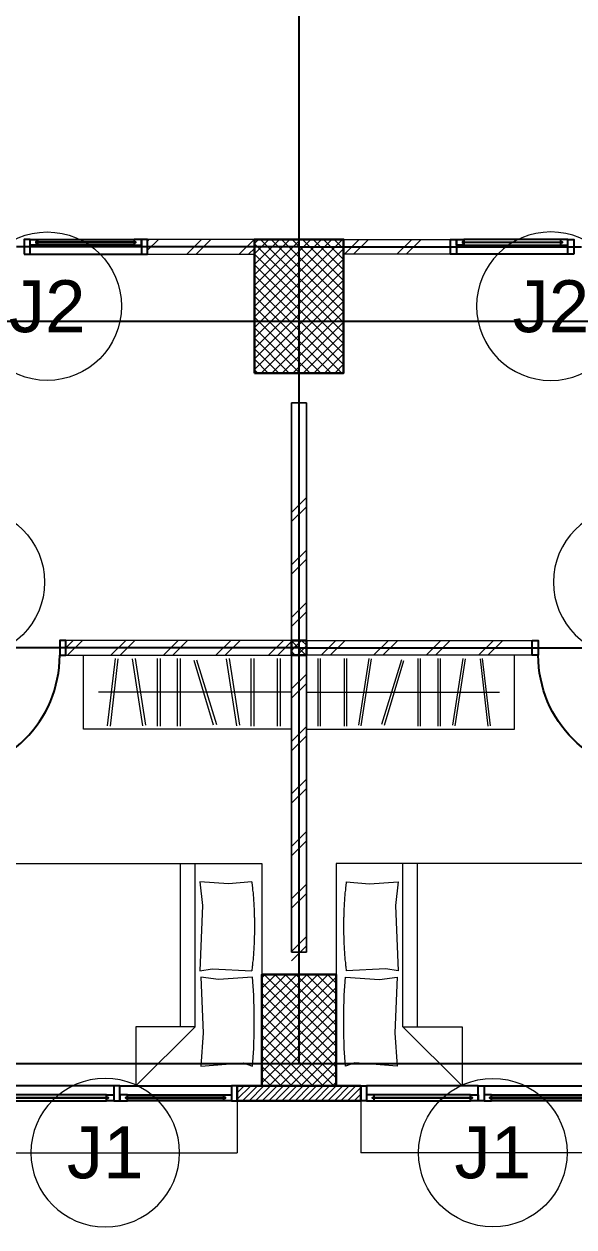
# Model space of a CAD drawing. Header units: millimetres. Extents: x -108 to 357, y -17 to 192.
# Drawn here: x 31.9 to 35.6, y 88.86 to 96.96 of the extents above; entities that cross this region are included whole.
import ezdxf
from ezdxf.enums import TextEntityAlignment as Align

# ---------------------------------------------------------------- set-up
doc = ezdxf.new("R2010")
doc.units = ezdxf.units.MM
for name, color, linetype, lineweight in [('ars', 11, 'Continuous', 0), ('ars @ 1', 11, 'Continuous', 0), ('KACA', 151, 'Continuous', 5), ('KOL', 1, 'Continuous', 30), ('KOLOM', 4, 'Continuous', 9), ('lan', 7, 'Continuous', 15), ('NOT', 7, 'Continuous', 20), ('tem', 5, 'Continuous', 20)]:
    doc.layers.add(name, color=color, linetype=linetype, lineweight=lineweight)
doc.layers.add('as', color=1, linetype='Continuous', plot=False)
doc.layers.add('Kusen', color=30, linetype='Continuous')
doc.styles.add('S', font='simplex', dxfattribs={"width": 0.75})
doc.styles.get("Standard").update_dxf_attribs({"font": 'arial.ttf'})
pattern_1 = [(45, (1560.53095, -401.8532), (-0.176776695, 0.176776695), []), (45, (1560.59345, -401.8532), (-0.176776695, 0.176776695), [])]
pattern_2 = [(45, (1561.08095, -404.5532), (-0.176776695, 0.176776695), []), (45, (1561.14345, -404.5532), (-0.176776695, 0.176776695), [])]

# ---------------------------------------------------------------- blocks, each defined once
blk = doc.blocks.new('T. J1')
at = {"layer": 'Kusen'}
for p, q in [((-0.7188, 0.1), (-0.0688, 0.1)), ((0.7212, 0.1), (0.0712, 0.1)), ((-0.0188, 0), (-0.7688, 0)), ((-0.0688, 0.06), (-0.7188, 0.06)), ((0.0212, 0), (0.7712, 0)), ((0.0712, 0.06), (0.7212, 0.06))]:
    blk.add_line(p, q, dxfattribs=at)
for points in [[(-0.8088, 0), (-0.7688, 0), (-0.7688, 0.1), (-0.8088, 0.1)], [(-0.0188, 0), (0.0212, 0), (0.0212, 0.1), (-0.0188, 0.1)], [(0.8112, 0), (0.7712, 0), (0.7712, 0.1), (0.8112, 0.1)]]:
    blk.add_lwpolyline(points, close=True, dxfattribs=at)
for points in [[(-0.7188, 0.0775), (-0.7188, 0.06), (-0.7688, 0.06), (-0.7688, 0.1), (-0.7188, 0.1), (-0.7188, 0.0825), (-0.7288, 0.0825), (-0.7288, 0.0775), (-0.7188, 0.0775)], [(-0.0688, 0.0775), (-0.0688, 0.06), (-0.0188, 0.06), (-0.0188, 0.1), (-0.0688, 0.1), (-0.0688, 0.0825), (-0.0588, 0.0825), (-0.0588, 0.0775), (-0.0688, 0.0775)], [(0.0712, 0.0775), (0.0712, 0.06), (0.0212, 0.06), (0.0212, 0.1), (0.0712, 0.1), (0.0712, 0.0825), (0.0612, 0.0825), (0.0612, 0.0775), (0.0712, 0.0775)], [(0.7212, 0.0775), (0.7212, 0.06), (0.7712, 0.06), (0.7712, 0.1), (0.7212, 0.1), (0.7212, 0.0825), (0.7312, 0.0825), (0.7312, 0.0775), (0.7212, 0.0775)]]:
    blk.add_lwpolyline(points, dxfattribs=at)
at = {"layer": 'Kusen', "color": 141}
for points in [[(-0.7288, 0.0775), (-0.0588, 0.0775), (-0.0588, 0.0825), (-0.7288, 0.0825)], [(0.7312, 0.0775), (0.0612, 0.0775), (0.0612, 0.0825), (0.7312, 0.0825)]]:
    blk.add_lwpolyline(points, close=True, dxfattribs=at)
blk = doc.blocks.new('P.80')
at = {"layer": 'Kusen'}
for points in [[(-69.8094, -74.8368), (-69.7694, -74.8368), (-69.7694, -74.0368), (-69.8094, -74.0368)], [(-70.6094, -74.9368), (-70.5694, -74.9368), (-70.5694, -74.8368), (-70.6094, -74.8368)], [(-69.7694, -74.9368), (-69.7294, -74.9368), (-69.7294, -74.8368), (-69.7694, -74.8368)]]:
    blk.add_lwpolyline(points, close=True, dxfattribs=at)
blk.add_arc((-69.7694, -74.8368), 0.8, 90, 180, dxfattribs=at)
blk = doc.blocks.new('BED1')
at = {"color": 0, "linetype": 'Continuous'}
for points in [[(1.9976, 0), (1.9976, 1.4976), (0, 1.4976), (0, 0), (1.9976, 0)], [(1.5484, 1.0993), (1.1489, 1.0993), (1.1489, 1.4976), (1.5484, 1.0993)], [(1.9346, 1.3656), (1.9443, 1.2458), (1.9467, 1.1259), (1.9467, 1.0061), (1.9443, 0.8862), (1.9346, 0.7663), (1.707, 0.7809), (1.586, 0.7663), (1.6017, 1.1404), (1.586, 1.3656), (1.8717, 1.3426), (1.9346, 1.3656)], [(1.4492, 1.0993), (1.4492, 0)], [(1.5484, 1.0993), (1.5484, 0)], [(1.9298, 0.1235), (1.7724, 0.138), (1.5799, 0.1235), (1.5981, 0.2833), (1.5799, 0.7228), (1.6634, 0.7094), (1.9298, 0.7228)], [(1.9298, 0.1235), (1.931, 0.1332), (1.9322, 0.1429), (1.9334, 0.1513), (1.9346, 0.161), (1.9346, 0.1707), (1.9358, 0.1804), (1.937, 0.1889), (1.9383, 0.1985), (1.9383, 0.2082), (1.9395, 0.2179), (1.9407, 0.2264), (1.9407, 0.2361), (1.9419, 0.2458), (1.9419, 0.2542), (1.9431, 0.2639), (1.9431, 0.2736), (1.9443, 0.2833), (1.9443, 0.2918), (1.9455, 0.3015), (1.9455, 0.3111), (1.9455, 0.3208), (1.9467, 0.3293), (1.9467, 0.339), (1.9467, 0.3487), (1.9467, 0.3584), (1.9479, 0.3668), (1.9479, 0.3765), (1.9479, 0.3862), (1.9479, 0.3959), (1.9479, 0.4044), (1.9479, 0.414), (1.9479, 0.4237), (1.9479, 0.4334), (1.9479, 0.4419), (1.9479, 0.4516), (1.9479, 0.4613), (1.9479, 0.4709), (1.9479, 0.4794), (1.9467, 0.4891), (1.9467, 0.4988), (1.9467, 0.5085), (1.9467, 0.5169), (1.9455, 0.5266), (1.9455, 0.5363), (1.9455, 0.546), (1.9443, 0.5545), (1.9443, 0.5642), (1.9431, 0.5738), (1.9431, 0.5835), (1.9419, 0.592), (1.9419, 0.6017), (1.9407, 0.6114), (1.9407, 0.6199), (1.9395, 0.6295), (1.9383, 0.6392), (1.9383, 0.6489), (1.937, 0.6574), (1.9358, 0.6671), (1.9346, 0.6768), (1.9346, 0.6864), (1.9334, 0.6949), (1.9322, 0.7046), (1.931, 0.7143), (1.9298, 0.7228)]]:
    blk.add_lwpolyline(points, dxfattribs=at)
blk = doc.blocks.new('LEMARI1')
for points in [[(0.6998, 0.4988), (-0.6998, 0.4988)], [(-0.6998, 0), (0.6998, 0), (0.6998, 0.4988), (-0.6998, 0.4988), (-0.6998, 0)], [(-0.5387, 0.4758), (-0.4855, 0.023)], [(-0.4685, 0.0254), (-0.5206, 0.477)], [(-0.3002, 0.4746), (-0.3705, 0.0242)], [(-0.3523, 0.0218), (-0.2821, 0.4709)], [(-0.2034, 0.477), (-0.2034, 0.0218)], [(-0.1852, 0.0218), (-0.1852, 0.477)], [(-0.0678, 0.477), (-0.0678, 0.0218)], [(-0.0496, 0.0218), (-0.0496, 0.477)], [(0.1755, 0.4722), (0.0436, 0.0363)], [(0.0605, 0.0315), (0.1937, 0.4673)], [(0.3317, 0.4746), (0.2627, 0.0242)], [(0.2797, 0.0218), (0.3499, 0.4709)], [(0.4286, 0.477), (0.4286, 0.0218)], [(0.4467, 0.0218), (0.4467, 0.477)], [(0.6053, 0.477), (0.6053, 0.0218)], [(0.6235, 0.0218), (0.6235, 0.477)], [(0.6998, 0.2494), (-0.5993, 0.2494)]]:
    blk.add_lwpolyline(points)
blk = doc.blocks.new('T. J2')
at = {"layer": 'KACA', "color": 141}
blk.add_lwpolyline([(-0.3792, 0.0775), (0.2908, 0.0775), (0.2908, 0.0825), (-0.3792, 0.0825)], close=True, dxfattribs=at)
at = {"layer": 'Kusen'}
for p, q in [((-0.3692, 0.1), (0.2808, 0.1)), ((-0.4192, 0), (0.3308, 0)), ((0.2808, 0.06), (-0.3692, 0.06))]:
    blk.add_line(p, q, dxfattribs=at)
for points in [[(-0.4592, 0), (-0.4192, 0), (-0.4192, 0.1), (-0.4592, 0.1)], [(0.3308, 0), (0.3708, 0), (0.3708, 0.1), (0.3308, 0.1)]]:
    blk.add_lwpolyline(points, close=True, dxfattribs=at)
for points in [[(-0.3692, 0.0775), (-0.3692, 0.06), (-0.4192, 0.06), (-0.4192, 0.1), (-0.3692, 0.1), (-0.3692, 0.0825), (-0.3792, 0.0825), (-0.3792, 0.0775), (-0.3692, 0.0775)], [(0.2808, 0.0775), (0.2808, 0.06), (0.3308, 0.06), (0.3308, 0.1), (0.2808, 0.1), (0.2808, 0.0825), (0.2908, 0.0825), (0.2908, 0.0775), (0.2808, 0.0775)]]:
    blk.add_lwpolyline(points, dxfattribs=at)
blk = doc.blocks.new('K 10.10')
at = {"layer": 'ars'}
h = blk.add_hatch(dxfattribs=at)
h.set_pattern_fill('_USER', color=256, scale=0.05, angle=45, double=1, pattern_type=0)
h.set_pattern_definition([(45, (0, 0), (-0.035355339, 0.035355339), []), (135, (0, 0), (-0.035355339, -0.035355339), [])])
h.paths.add_polyline_path([(1560.5383, 1380.4069), (1560.6383, 1380.4069), (1560.6383, 1380.5069), (1560.5383, 1380.5069)])
at = {"layer": 'KOL'}
blk.add_lwpolyline([(1560.5383, 1380.4069), (1560.6383, 1380.4069), (1560.6383, 1380.5069), (1560.5383, 1380.5069)], close=True, dxfattribs=at)
blk = doc.blocks.new('typikal-1')
at = {"layer": 'as'}
for p, q in [((0, 2.2), (6.2, 2.2)), ((0, -0.5), (1.9, -0.5))]:
    blk.add_line(p, q, dxfattribs=at)
at = {"layer": 'tem'}
for points in [[(0.05, 2.25), (-0.05, 2.25), (-0.05, 4.25), (0.05, 4.25)], [(1.57, 2.25), (0.05, 2.25), (0.05, 2.15), (1.57, 2.15)], [(-0.05, 2.15), (0.05, 2.15), (0.05, 0.55), (-0.05, 0.55)], [(0.05, 2.15), (-0.05, 2.15), (-0.05, 0.55), (0.05, 0.55)], [(1.02, -0.45), (0.3, -0.45), (0.3, -0.55), (1.02, -0.55)]]:
    blk.add_lwpolyline(points, close=True, dxfattribs=at)
at = {"layer": 'ars', "xscale": -1}
for name, p in [('BED1', (2.2476, 3.6524)), ('LEMARI1', (0.7498, 2.25))]:
    blk.add_blockref(name, p, dxfattribs=at)
at = {"layer": 'KOLOM', "extrusion": (0, 0, -1), "xscale": -1, "zscale": -1, "rotation": 180}
blk.add_blockref('K 10.10', (-1560.5883, 1382.6569), dxfattribs=at)
at = {"layer": 'KOLOM', "extrusion": (0, 0, -1), "zscale": -1, "rotation": 180}
blk.add_blockref('K 10.10', (1560.5883, 1382.6569), dxfattribs=at)
at = {"layer": 'Kusen'}
for name, p in [('T. J1', (1.2238, 5.15)), ('P.80', (72.1794, 77.0868))]:
    blk.add_blockref(name, p, dxfattribs=at)
at = {"layer": 'Kusen', "rotation": 180}
blk.add_blockref('T. J2', (1.3908, -0.45), dxfattribs=at)
blk = doc.blocks.new("k3'")
at = {"layer": 'ars'}
h = blk.add_hatch(dxfattribs=at)
h.set_pattern_fill('_USER', color=256, scale=0.05, angle=45, double=1, pattern_type=0)
h.set_pattern_definition([(45, (0, -4.975), (-0.03535534, 0.03535534), []), (135, (0, -4.975), (-0.03535534, -0.03535534), [])])
h.paths.add_polyline_path([(-0.25, -0.375), (0.25, -0.375), (0.25, 0.375), (-0.25, 0.375)])
at = {"layer": 'KOL'}
blk.add_lwpolyline([(-0.25, -0.375), (0.25, -0.375), (0.25, 0.375), (-0.25, 0.375)], close=True, dxfattribs=at)
blk = doc.blocks.new("k1'")
at = {"layer": 'ars'}
h = blk.add_hatch(dxfattribs=at)
h.set_pattern_fill('_USER', color=256, scale=0.05, angle=45, double=1, pattern_type=0)
h.set_pattern_definition([(45, (0, -5), (-0.03535534, 0.03535534), []), (135, (0, -5), (-0.03535534, -0.03535534), [])])
h.paths.add_polyline_path([(-0.3, -0.45), (0.3, -0.45), (0.3, 0.45), (-0.3, 0.45)])
at = {"layer": 'KOL'}
blk.add_lwpolyline([(-0.3, -0.45), (0.3, -0.45), (0.3, 0.45), (-0.3, 0.45)], close=True, dxfattribs=at)
blk = doc.blocks.new('A-4')
at = {"layer": 'ars'}
h = blk.add_hatch(dxfattribs=at)
h.set_pattern_fill('TEMBOK', color=256, scale=0.25)
h.set_pattern_definition([(45, (-12.4, 0.55), (-0.1767767, 0.1767767), []), (45, (-12.3375, 0.55), (-0.1767767, 0.1767767), [])])
h.paths.add_polyline_path([(-0.05, 4.2), (0.05, 4.2), (0.05, 3.1), (-0.05, 3.1)])
h = blk.add_hatch(dxfattribs=at)
h.set_pattern_fill('TEMBOK', color=256, scale=0.25)
h.set_pattern_definition([(45, (-12.4, -1.7), (-0.1767767, 0.1767767), []), (45, (-12.3375, -1.7), (-0.1767767, 0.1767767), [])])
h.paths.add_polyline_path([(-0.05, 3), (0.05, 3), (0.05, 0.85), (-0.05, 0.85)])
h = blk.add_hatch(dxfattribs=at)
h.set_pattern_fill('ANSI31', color=256, scale=0.25, angle=180, style=0)
h.set_pattern_definition([(225, (-498.078732, 382.704584), (0.0220970869, -0.0220970869), [])])
h.paths.add_polyline_path([(0.415, 0.1), (-0.415, 0.1), (-0.415, 0), (0.415, 0)])
at = {"layer": 'ars @ 1'}
h = blk.add_hatch(dxfattribs=at)
h.set_pattern_fill('TEMBOK', color=256, scale=0.25)
h.set_pattern_definition(pattern_1)
h.paths.add_polyline_path([(-0.3, 5.8), (-0.3, 5.7), (-1.02, 5.7), (-1.02, 5.8)])
h = blk.add_hatch(dxfattribs=at)
h.set_pattern_fill('TEMBOK', color=256, scale=0.25)
h.set_pattern_definition(pattern_1)
h.paths.add_polyline_path([(0.3, 5.8), (0.3, 5.7), (1.02, 5.7), (1.02, 5.8)])
h = blk.add_hatch(dxfattribs=at)
h.set_pattern_fill('TEMBOK', color=256, scale=0.25)
h.set_pattern_definition(pattern_2)
h.paths.add_polyline_path([(-0.05, 3.1), (-0.05, 3), (-1.57, 3), (-1.57, 3.1)])
h = blk.add_hatch(dxfattribs=at)
h.set_pattern_fill('TEMBOK', color=256, scale=0.25)
h.set_pattern_definition(pattern_2)
h.paths.add_polyline_path([(0.05, 3.1), (0.05, 3), (1.57, 3), (1.57, 3.1)])
at = {"layer": 'as'}
for p, q in [((0, 0.25), (0, 13.35)), ((-37.2, 5.25), (37.2, 5.25)), ((-37.2, 0.25), (37.2, 0.25))]:
    blk.add_line(p, q, dxfattribs=at)
at = {"layer": 'KOL'}
blk.add_lwpolyline([(0.415, 0.1), (-0.415, 0.1), (-0.415, 0), (0.415, 0)], close=True, dxfattribs=at)
at = {"layer": 'lan'}
for p, q in [((-0.415, 0), (-0.415, -0.35)), ((0.415, 0), (0.415, -0.35)), ((-2.035, -0.35), (-0.415, -0.35)), ((2.035, -0.35), (0.415, -0.35))]:
    blk.add_line(p, q, dxfattribs=at)
at = {"layer": 'KOL'}
for name, p in [("k1'", (0, 5.35)), ("k3'", (0, 0.475))]:
    blk.add_blockref(name, p, dxfattribs=at)
at = {"layer": 'lan', "rotation": 180}
blk.add_blockref('typikal-1', (0, 5.25), dxfattribs=at)
at = {"layer": 'lan', "xscale": -1, "rotation": 180}
blk.add_blockref('typikal-1', (0, 5.25), dxfattribs=at)
blk = doc.blocks.new('NAV')
blk.add_circle((0, -0.4), 0.4)
at = {"style": 'S', "width": 0.75, "flags": 4}
blk.add_attdef('AV', text='', height=0.3, dxfattribs=at).set_placement((0, -0.4), align=Align.MIDDLE)

msp = doc.modelspace()

# ---------------------------------------------------------------- block references
msp.add_blockref('A-4', (33.74738, 89.70808))
at = {"layer": 'NOT'}
ref = msp.add_blockref('NAV', (32.05255, 95.55804), dxfattribs=dict(at, xscale=1.250000000000002, yscale=1.25, zscale=1.25, rotation=0.001138070525247864))
ref.add_attrib('AV', 'J2', dxfattribs={"layer": '0', "height": 0.35, "rotation": 0.001138, "flags": 4}).set_placement((32.05256, 95.05804), align=Align.MIDDLE)
ref = msp.add_blockref('NAV', (35.44221, 95.55808), dxfattribs=dict(at, xscale=-1.249999999999999, yscale=1.25, zscale=1.25, rotation=359.9999677238171))
ref.add_attrib('AV', 'J2', dxfattribs={"layer": '0', "height": 0.35, "rotation": 359.999968, "flags": 4}).set_placement((35.4422, 95.05808), align=Align.MIDDLE)
ref = msp.add_blockref('NAV', (31.53566, 93.69976), dxfattribs=dict(at, xscale=1.250000000000002, yscale=1.25, zscale=1.25, rotation=0.001138070525247864))
ref.add_attrib('AV', 'P2', dxfattribs={"layer": '0', "height": 0.35, "rotation": 0.001138, "flags": 4}).set_placement((31.53567, 93.19976), align=Align.MIDDLE)
ref = msp.add_blockref('NAV', (35.95913, 93.69981), dxfattribs=dict(at, xscale=-1.249999999999999, yscale=1.25, zscale=1.25, rotation=359.9999677238171))
ref.add_attrib('AV', 'P2', dxfattribs={"layer": '0', "height": 0.35, "rotation": 359.999968, "flags": 4}).set_placement((35.95913, 93.19981), align=Align.MIDDLE)
ref = msp.add_blockref('NAV', (32.44341, 89.85808), dxfattribs=dict(at, xscale=-1.25, yscale=1.25, zscale=1.25))
ref.add_attrib('AV', 'J1', dxfattribs={"layer": '0', "height": 0.35, "flags": 4}).set_placement((32.44341, 89.35808), align=Align.MIDDLE)
ref = msp.add_blockref('NAV', (35.05145, 89.8581), dxfattribs=dict(at, xscale=1.249999999999998, yscale=1.25, zscale=1.25, rotation=0.001105794342397629))
ref.add_attrib('AV', 'J1', dxfattribs={"layer": '0', "height": 0.35, "rotation": 0.001106, "flags": 4}).set_placement((35.05146, 89.3581), align=Align.MIDDLE)

doc.saveas('drawing.dxf')
